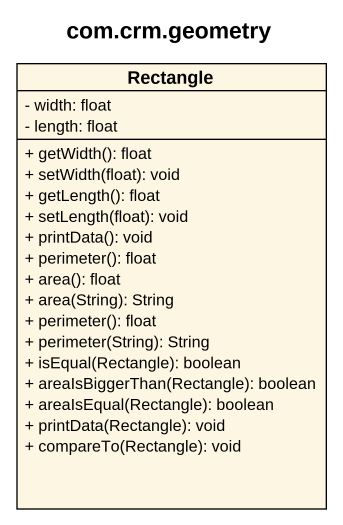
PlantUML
@startuml
title com.crm.geometry
hide circle
hide empty members
skinparam classAttributeIconSize 0
class "Rectangle" as Rectangle_ {
  - width: float
  - length: float
  + getWidth(): float
  + setWidth(float): void
  + getLength(): float
  + setLength(float): void
  + printData(): void
  + perimeter(): float
  + area(): float
  + area(String): String
  + perimeter(): float
  + perimeter(String): String
  + isEqual(Rectangle): boolean
  + areaIsBiggerThan(Rectangle): boolean
  + areaIsEqual(Rectangle): boolean
  + printData(Rectangle): void
  + compareTo(Rectangle): void
}
@enduml
